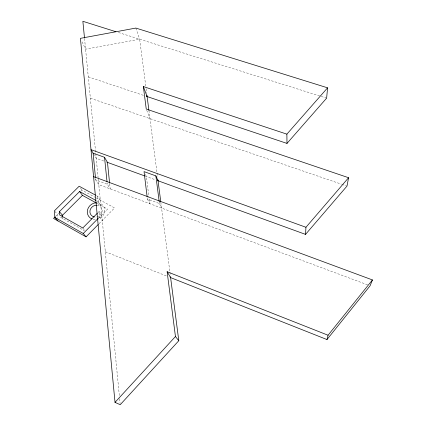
<?xml version="1.0" encoding="UTF-8"?>
<svg xmlns="http://www.w3.org/2000/svg" width="426" height="426" viewBox="0 0 426 426"><rect width="100%" height="100%" fill="white"/><g stroke="black" fill="none" stroke-linecap="round" stroke-linejoin="round"><path stroke-width="0.32" stroke-dasharray="2.13 1.6" d="M98.321 218.245L99.689 216.855L99.167 211.413L97.762 212.83M98.512 218.304L107.57 209.139L97.282 203.5M99.029 223.703L114.573 207.931L96.281 197.946M55.417 216.578L58.676 213.33M81.02 191.061L81.962 190.124L95.941 197.755M145.745 86.047L139.669 39.203L85.589 49.187L81.515 40.63M118.417 32.504L326.63 98.14M88.283 76.866L143.796 95.456M90.365 98.209L341.338 184.144M341.966 184.357L346.37 185.864M103.715 161.023L96.217 158.296L93.464 153.743M145.149 176.082L155.586 179.879M109.668 183.734L110.201 188.904L107.272 184.181L95.685 179.873L95.562 178.574M147.258 197.781L147.417 199.086L159.446 203.559L161.582 208.058M367.601 284.85L98.784 184.65L93.917 177.147M105.323 251.739L166.444 275.952M96.558 195.71L97.714 196.338L100.291 200.135M97.069 201.061L98.23 201.7L100.808 205.433M60.503 217.239L84.454 230.743M54.789 211.301L57.547 214.454L57.84 218.362M61.972 217.617L62.744 218.506M82.782 227.969L84.79 230.413M99.689 216.855L102.272 220.418M80.562 188.175L81.962 190.124M99.167 211.413L101.745 215.034M147.417 199.086L149.739 203.644L149.02 197.834M145.341 174.346L146.384 176.534L148.94 197.19M146.709 110.243L149.973 118.62M135.846 28.068L139.669 39.203M146.091 88.688L146.688 93.305M148.914 110.456L156.965 172.477M157.05 173.137L157.561 177.094M160.815 202.164L169.809 271.442M169.894 272.097L170.235 274.738M159.191 201.578L159.446 203.559M107.139 182.866L107.272 184.181M84.545 38.5L98.102 177.621M98.145 178.063L119.386 396.111M119.642 398.741L120.095 403.379M97.714 196.338L98.23 201.7M97.676 202.723A9.021 8.206 -34.4 0 1 104.807 210.05A9.021 8.206 -34.4 0 1 98.411 219.086M95.222 219.635A9.021 8.206 -34.4 0 1 92.714 219.252M97.187 205.236A6.315 5.746 -34.4 0 1 102.07 211.738A6.315 5.746 -34.4 0 1 94.881 217.042"/><path stroke-width="0.64" d="M157.45 180.555L305.538 234.385L305.948 227.271L348.58 177.722L146.246 109.045L143.354 86.542L286.874 134.147L327.583 87.825L135.846 28.068L80.429 38.345L115.015 402.368L120.223 404.7L178.798 340.715L170.491 276.719M327.583 87.825L326.63 98.14L286.991 143.408L146.32 96.303M348.58 177.722L346.998 186.082L305.538 234.385M170.15 277.422L326.976 339.549L328.063 335.23L372.446 279.935L93.566 176.604M372.446 279.935L370.093 285.777L326.976 339.549M115.015 402.368L175.448 336.524L167.13 271.729L328.063 335.23M95.397 195.076L79.161 186.226L54.395 210.849L54.869 217.441L83.262 233.496L97.863 218.708M54.949 217.042L53.554 218.437L86.073 236.851L98.225 224.523M97.293 213.304L82.782 227.969L59.651 214.944L59.406 211.647L79.619 191.514L95.903 200.428M61.903 215.844L82.42 195.353L96.707 203.186M115.877 31.705L82.868 21.3L84.481 37.839M305.948 227.271L91.004 149.664L93.124 153.174L95.435 177.269M93.124 153.174L104.53 157.3L107.459 162.386L109.599 183.084M158.041 180.773L155.879 175.895L144.041 171.609L147.092 196.471M106.841 162.157L144.531 175.858M54.869 217.441L58.032 220.972M59.406 211.647L62.5 215.247L62.649 217.201M83.262 233.496L86.073 236.851M175.448 336.524L178.798 340.715M79.619 191.514L82.42 195.353M167.13 271.729L170.608 277.603M143.354 86.542L147.114 96.569M146.943 95.286L148.882 110.19M157.908 179.735L160.74 201.562M155.879 175.895L159.191 201.578M104.53 157.3L107.006 181.556M286.874 134.147L286.991 143.408M91.904 218.953A9.021 8.206 -34.4 0 1 87.543 209.832A9.021 8.206 -34.4 0 1 96.036 202.717M94.295 216.956A6.315 5.746 -34.4 0 1 90.014 210.535A6.315 5.746 -34.4 0 1 96.606 205.21"/></g></svg>
